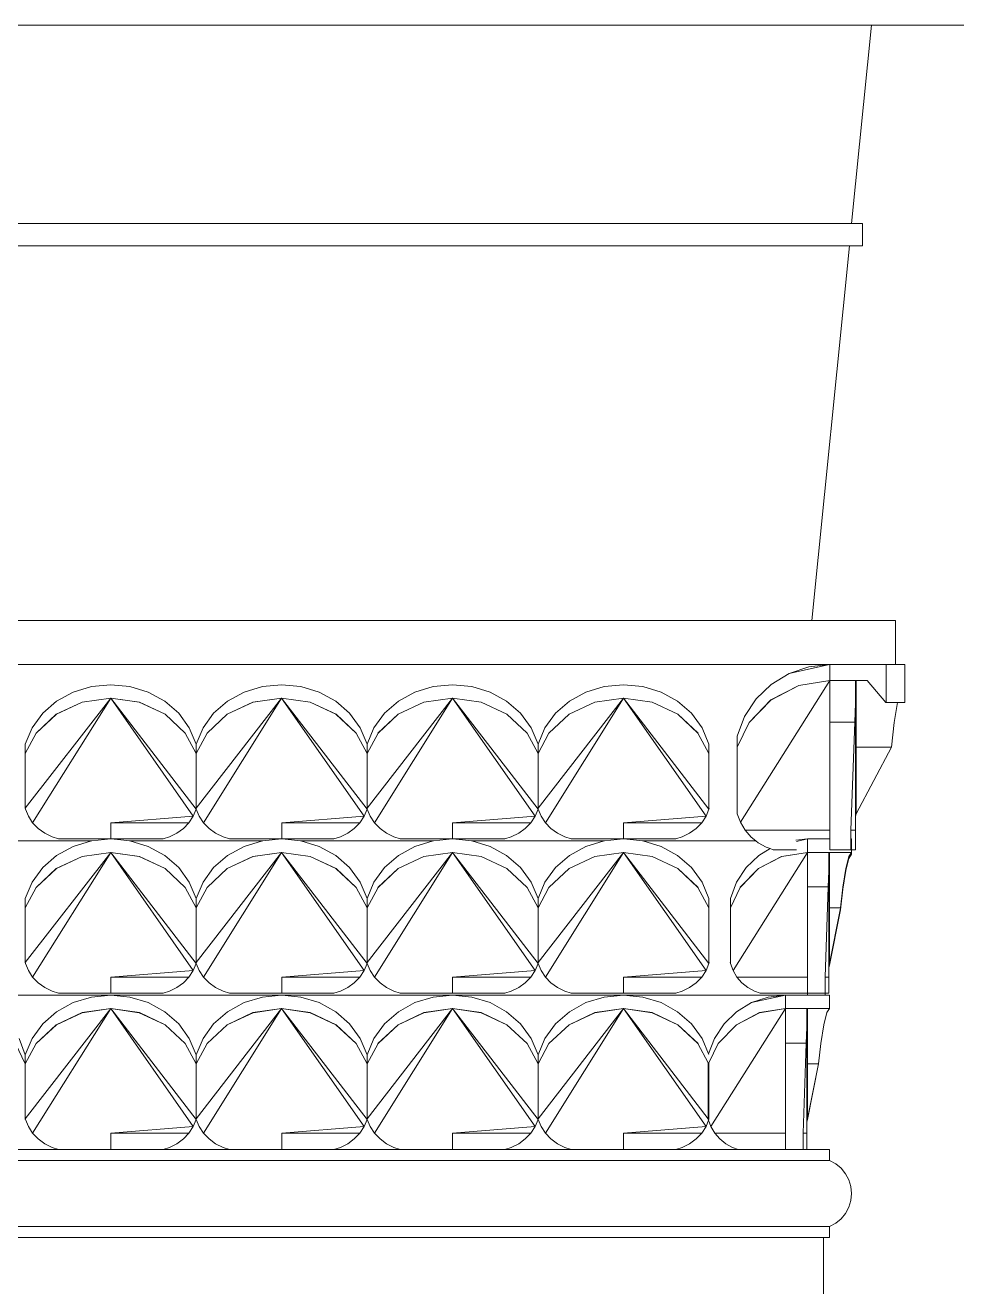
# Model space of a CAD drawing. Header units: millimetres. Extents: x -667 to -468, y -723 to -475.
# Drawn here: x -567.725 to -567.3869, y -488.0028 to -487.5449 of the extents above; entities that cross this region are included whole.
import ezdxf

# ---------------------------------------------------------------- set-up
doc = ezdxf.new("R2010")
doc.units = ezdxf.units.MM
doc.layers.add('dinding', color=36, linetype='Continuous', lineweight=9)

msp = doc.modelspace()

# ---------------------------------------------------------------- linework, layer by layer
at = {"layer": 'dinding'}
for p, q in [((-567.78432, -487.54493), (-567.41792, -487.54493)), ((-567.41792, -487.54493), (-567.42512, -487.61693)), ((-567.30912, -487.54493), (-567.41792, -487.54493)), ((-567.77712, -487.61693), (-567.42512, -487.61693)), ((-567.42512, -487.61693), (-567.42112, -487.61693)), ((-567.42112, -487.62493), (-567.42112, -487.61693)), ((-567.77632, -487.62493), (-567.42592, -487.62493)), ((-567.42592, -487.62493), (-567.43952, -487.76093)), ((-567.42592, -487.62493), (-567.42112, -487.62493)), ((-567.76272, -487.76093), (-567.43952, -487.76093)), ((-567.43952, -487.76093), (-567.40912, -487.76093)), ((-567.40912, -487.77693), (-567.40912, -487.76093)), ((-567.43312, -487.77693), (-567.76909, -487.77693)), ((-567.44779, -487.78018), (-567.43312, -487.77693)), ((-567.44059, -487.77774), (-567.44779, -487.78018)), ((-567.43312, -487.77693), (-567.44059, -487.77774)), ((-567.43302, -487.77693), (-567.43312, -487.77693)), ((-567.43302, -487.77693), (-567.43302, -487.78276)), ((-567.43302, -487.77693), (-567.41262, -487.77693)), ((-567.41262, -487.7907), (-567.41262, -487.77693)), ((-567.41262, -487.77693), (-567.40912, -487.77693)), ((-567.40912, -487.77693), (-567.40582, -487.77693)), ((-567.40582, -487.77693), (-567.40582, -487.79075)), ((-567.70099, -487.78492), (-567.694, -487.78425)), ((-567.694, -487.78425), (-567.68701, -487.78492)), ((-567.63896, -487.78492), (-567.63197, -487.78425)), ((-567.63197, -487.78425), (-567.62498, -487.78492)), ((-567.57692, -487.78492), (-567.56994, -487.78425)), ((-567.56994, -487.78425), (-567.56295, -487.78492)), ((-567.51489, -487.78492), (-567.5079, -487.78425)), ((-567.5079, -487.78425), (-567.50092, -487.78492)), ((-567.46547, -487.8342), (-567.43302, -487.78276)), ((-567.45428, -487.78414), (-567.45974, -487.78942)), ((-567.44429, -487.78455), (-567.4544, -487.7898)), ((-567.44427, -487.78457), (-567.45438, -487.78984)), ((-567.44779, -487.78018), (-567.45428, -487.78414)), ((-567.43302, -487.78276), (-567.44429, -487.78455)), ((-567.43302, -487.78276), (-567.44427, -487.78457)), ((-567.43302, -487.78276), (-567.43303, -487.79062)), ((-567.42371, -487.78276), (-567.43302, -487.78276)), ((-567.42371, -487.78276), (-567.42371, -487.78958)), ((-567.42342, -487.78277), (-567.42371, -487.78276)), ((-567.42342, -487.78277), (-567.42371, -487.79043)), ((-567.4237, -487.79782), (-567.42342, -487.78277)), ((-567.41945, -487.78276), (-567.42342, -487.78277)), ((-567.42342, -487.78277), (-567.42342, -487.80691)), ((-567.41942, -487.78276), (-567.41945, -487.78276)), ((-567.41265, -487.7907), (-567.41942, -487.78276)), ((-567.694, -487.78911), (-567.72502, -487.82911)), ((-567.694, -487.78911), (-567.72232, -487.83435)), ((-567.71362, -487.79025), (-567.70764, -487.78696)), ((-567.70764, -487.78696), (-567.70099, -487.78492)), ((-567.7044, -487.7906), (-567.694, -487.78911)), ((-567.694, -487.78911), (-567.70439, -487.79062)), ((-567.694, -487.78911), (-567.6836, -487.7906)), ((-567.694, -487.78911), (-567.68362, -487.79062)), ((-567.66405, -487.83197), (-567.694, -487.78911)), ((-567.66299, -487.82938), (-567.694, -487.78911)), ((-567.68701, -487.78492), (-567.68037, -487.78696)), ((-567.68037, -487.78696), (-567.67438, -487.79025)), ((-567.63197, -487.78911), (-567.66299, -487.82911)), ((-567.63197, -487.78911), (-567.66029, -487.83435)), ((-567.65159, -487.79025), (-567.6456, -487.78696)), ((-567.6456, -487.78696), (-567.63896, -487.78492)), ((-567.64237, -487.7906), (-567.63197, -487.78911)), ((-567.63197, -487.78911), (-567.64235, -487.79062)), ((-567.63197, -487.78911), (-567.62157, -487.7906)), ((-567.63197, -487.78911), (-567.62158, -487.79062)), ((-567.60202, -487.83197), (-567.63197, -487.78911)), ((-567.60095, -487.82938), (-567.63197, -487.78911)), ((-567.62498, -487.78492), (-567.61833, -487.78696)), ((-567.61833, -487.78696), (-567.61235, -487.79025)), ((-567.56994, -487.78911), (-567.60095, -487.82911)), ((-567.56994, -487.78911), (-567.59826, -487.83435)), ((-567.58956, -487.79025), (-567.58357, -487.78696)), ((-567.58357, -487.78696), (-567.57692, -487.78492)), ((-567.58034, -487.7906), (-567.56994, -487.78911)), ((-567.56994, -487.78911), (-567.58032, -487.79062)), ((-567.56994, -487.78911), (-567.55953, -487.7906)), ((-567.56994, -487.78911), (-567.55955, -487.79062)), ((-567.53998, -487.83197), (-567.56994, -487.78911)), ((-567.53892, -487.82938), (-567.56994, -487.78911)), ((-567.56295, -487.78492), (-567.5563, -487.78696)), ((-567.5563, -487.78696), (-567.55031, -487.79025)), ((-567.5079, -487.78911), (-567.53892, -487.82911)), ((-567.5079, -487.78911), (-567.53623, -487.83435)), ((-567.52753, -487.79025), (-567.52154, -487.78696)), ((-567.52154, -487.78696), (-567.51489, -487.78492)), ((-567.51831, -487.7906), (-567.5079, -487.78911)), ((-567.5079, -487.78911), (-567.51829, -487.79062)), ((-567.5079, -487.78911), (-567.4975, -487.7906)), ((-567.5079, -487.78911), (-567.49752, -487.79062)), ((-567.47795, -487.83197), (-567.5079, -487.78911)), ((-567.47689, -487.82938), (-567.5079, -487.78911)), ((-567.50092, -487.78492), (-567.49427, -487.78696)), ((-567.49427, -487.78696), (-567.48828, -487.79025)), ((-567.71867, -487.79465), (-567.71362, -487.79025)), ((-567.71374, -487.79497), (-567.7044, -487.7906)), ((-567.71372, -487.795), (-567.70439, -487.79062)), ((-567.70439, -487.79062), (-567.7044, -487.7906)), ((-567.68362, -487.79062), (-567.6836, -487.7906)), ((-567.68362, -487.79062), (-567.67429, -487.795)), ((-567.6836, -487.7906), (-567.67426, -487.79497)), ((-567.67438, -487.79025), (-567.66933, -487.79465)), ((-567.65664, -487.79465), (-567.65159, -487.79025)), ((-567.65171, -487.79497), (-567.64237, -487.7906)), ((-567.65168, -487.795), (-567.64235, -487.79062)), ((-567.64235, -487.79062), (-567.64237, -487.7906)), ((-567.62158, -487.79062), (-567.62157, -487.7906)), ((-567.62158, -487.79062), (-567.61225, -487.795)), ((-567.62157, -487.7906), (-567.61223, -487.79497)), ((-567.61235, -487.79025), (-567.6073, -487.79465)), ((-567.5946, -487.79465), (-567.58956, -487.79025)), ((-567.58967, -487.79497), (-567.58034, -487.7906)), ((-567.58965, -487.795), (-567.58032, -487.79062)), ((-567.58032, -487.79062), (-567.58034, -487.7906)), ((-567.55955, -487.79062), (-567.55953, -487.7906)), ((-567.55955, -487.79062), (-567.55022, -487.795)), ((-567.55953, -487.7906), (-567.5502, -487.79497)), ((-567.55031, -487.79025), (-567.54527, -487.79465)), ((-567.53257, -487.79465), (-567.52753, -487.79025)), ((-567.52764, -487.79497), (-567.51831, -487.7906)), ((-567.52762, -487.795), (-567.51829, -487.79062)), ((-567.51829, -487.79062), (-567.51831, -487.7906)), ((-567.49752, -487.79062), (-567.4975, -487.7906)), ((-567.49752, -487.79062), (-567.48819, -487.795)), ((-567.4975, -487.7906), (-567.48816, -487.79497)), ((-567.48828, -487.79025), (-567.48323, -487.79465)), ((-567.45974, -487.78942), (-567.46393, -487.79577)), ((-567.4544, -487.7898), (-567.46234, -487.79799)), ((-567.45438, -487.78984), (-567.46232, -487.79801)), ((-567.43303, -487.79067), (-567.43303, -487.79062)), ((-567.43303, -487.79783), (-567.43303, -487.79067)), ((-567.42371, -487.79102), (-567.42397, -487.79782)), ((-567.42371, -487.79099), (-567.42371, -487.79043)), ((-567.42371, -487.79099), (-567.42371, -487.79102)), ((-567.42371, -487.79102), (-567.4237, -487.79782)), ((-567.41265, -487.79072), (-567.41265, -487.7907)), ((-567.41265, -487.79076), (-567.41265, -487.79072)), ((-567.41262, -487.79076), (-567.41265, -487.79072)), ((-567.41262, -487.79076), (-567.41265, -487.79076)), ((-567.41262, -487.79076), (-567.41262, -487.7907)), ((-567.41262, -487.79076), (-567.40846, -487.79076)), ((-567.40846, -487.79076), (-567.40961, -487.79799)), ((-567.40846, -487.79076), (-567.40582, -487.79075)), ((-567.72253, -487.79995), (-567.71867, -487.79465)), ((-567.72106, -487.8018), (-567.71374, -487.79497)), ((-567.72104, -487.80182), (-567.71372, -487.795)), ((-567.71372, -487.795), (-567.71374, -487.79497)), ((-567.67429, -487.795), (-567.67426, -487.79497)), ((-567.67429, -487.795), (-567.66696, -487.80182)), ((-567.67426, -487.79497), (-567.66694, -487.8018)), ((-567.66933, -487.79465), (-567.66547, -487.79995)), ((-567.6605, -487.79995), (-567.65664, -487.79465)), ((-567.65903, -487.8018), (-567.65171, -487.79497)), ((-567.65901, -487.80182), (-567.65168, -487.795)), ((-567.65168, -487.795), (-567.65171, -487.79497)), ((-567.61225, -487.795), (-567.61223, -487.79497)), ((-567.61225, -487.795), (-567.60493, -487.80182)), ((-567.61223, -487.79497), (-567.60491, -487.8018)), ((-567.6073, -487.79465), (-567.60344, -487.79995)), ((-567.59846, -487.79995), (-567.5946, -487.79465)), ((-567.597, -487.8018), (-567.58967, -487.79497)), ((-567.59698, -487.80182), (-567.58965, -487.795)), ((-567.58965, -487.795), (-567.58967, -487.79497)), ((-567.55022, -487.795), (-567.5502, -487.79497)), ((-567.55022, -487.795), (-567.54289, -487.80182)), ((-567.5502, -487.79497), (-567.54288, -487.8018)), ((-567.54527, -487.79465), (-567.54141, -487.79995)), ((-567.53643, -487.79995), (-567.53257, -487.79465)), ((-567.53496, -487.8018), (-567.52764, -487.79497)), ((-567.53495, -487.80182), (-567.52762, -487.795)), ((-567.52762, -487.795), (-567.52764, -487.79497)), ((-567.48819, -487.795), (-567.48816, -487.79497)), ((-567.48819, -487.795), (-567.48086, -487.80182)), ((-567.48816, -487.79497), (-567.48084, -487.8018)), ((-567.48323, -487.79465), (-567.47937, -487.79995)), ((-567.46393, -487.79577), (-567.46662, -487.80289)), ((-567.46234, -487.79799), (-567.46662, -487.8069)), ((-567.46662, -487.8069), (-567.46232, -487.79801)), ((-567.43305, -487.83705), (-567.43303, -487.79783)), ((-567.42397, -487.79782), (-567.43303, -487.79783)), ((-567.42397, -487.79782), (-567.42535, -487.83705)), ((-567.42397, -487.79782), (-567.4237, -487.79782)), ((-567.4237, -487.79782), (-567.42373, -487.83209)), ((-567.40961, -487.79799), (-567.41062, -487.80691)), ((-567.72502, -487.80588), (-567.72253, -487.79995)), ((-567.72502, -487.80923), (-567.72104, -487.80182)), ((-567.72104, -487.80182), (-567.72106, -487.8018)), ((-567.66696, -487.80182), (-567.66694, -487.8018)), ((-567.66299, -487.80923), (-567.66696, -487.80182)), ((-567.66547, -487.79995), (-567.66299, -487.80588)), ((-567.66299, -487.80588), (-567.6605, -487.79995)), ((-567.66299, -487.80923), (-567.65901, -487.80182)), ((-567.65901, -487.80182), (-567.65903, -487.8018)), ((-567.60493, -487.80182), (-567.60491, -487.8018)), ((-567.60095, -487.80923), (-567.60493, -487.80182)), ((-567.60344, -487.79995), (-567.60095, -487.80588)), ((-567.60095, -487.80588), (-567.59846, -487.79995)), ((-567.60095, -487.80923), (-567.59698, -487.80182)), ((-567.59698, -487.80182), (-567.597, -487.8018)), ((-567.54289, -487.80182), (-567.54288, -487.8018)), ((-567.53892, -487.80923), (-567.54289, -487.80182)), ((-567.54141, -487.79995), (-567.53892, -487.80588)), ((-567.53892, -487.80588), (-567.53643, -487.79995)), ((-567.53892, -487.80923), (-567.53495, -487.80182)), ((-567.53495, -487.80182), (-567.53496, -487.8018)), ((-567.48086, -487.80182), (-567.48084, -487.8018)), ((-567.47689, -487.80923), (-567.48086, -487.80182)), ((-567.47937, -487.79995), (-567.47689, -487.80588)), ((-567.46662, -487.8069), (-567.46662, -487.80289)), ((-567.72502, -487.80923), (-567.72502, -487.80588)), ((-567.66299, -487.80923), (-567.66299, -487.80588)), ((-567.60095, -487.80923), (-567.60095, -487.80588)), ((-567.53892, -487.80923), (-567.53892, -487.80588)), ((-567.47689, -487.80923), (-567.47689, -487.80588)), ((-567.46662, -487.8069), (-567.46662, -487.83108)), ((-567.42342, -487.80691), (-567.41062, -487.80691)), ((-567.41062, -487.80691), (-567.42342, -487.83109)), ((-567.42342, -487.83109), (-567.42342, -487.80691)), ((-567.72502, -487.82911), (-567.72502, -487.80923)), ((-567.66299, -487.82911), (-567.66299, -487.80923)), ((-567.60095, -487.82911), (-567.60095, -487.80923)), ((-567.53892, -487.82911), (-567.53892, -487.80923)), ((-567.47689, -487.80923), (-567.47689, -487.82938)), ((-567.72496, -487.82938), (-567.72502, -487.82911)), ((-567.72389, -487.83197), (-567.72496, -487.82938)), ((-567.66405, -487.83197), (-567.66299, -487.82938)), ((-567.66293, -487.82938), (-567.66299, -487.82911)), ((-567.66299, -487.82911), (-567.66299, -487.82938)), ((-567.66299, -487.82938), (-567.66296, -487.82925)), ((-567.66185, -487.83197), (-567.66293, -487.82938)), ((-567.60202, -487.83197), (-567.60095, -487.82938)), ((-567.6009, -487.82938), (-567.60095, -487.82911)), ((-567.60095, -487.82911), (-567.60095, -487.82938)), ((-567.60095, -487.82938), (-567.60093, -487.82925)), ((-567.59982, -487.83197), (-567.6009, -487.82938)), ((-567.53998, -487.83197), (-567.53892, -487.82938)), ((-567.53886, -487.82938), (-567.53892, -487.82911)), ((-567.53892, -487.82911), (-567.53892, -487.82938)), ((-567.53892, -487.82938), (-567.53889, -487.82925)), ((-567.53779, -487.83197), (-567.53886, -487.82938)), ((-567.47795, -487.83197), (-567.47689, -487.82938)), ((-567.47689, -487.82938), (-567.47683, -487.82911)), ((-567.72232, -487.83435), (-567.72389, -487.83197)), ((-567.72032, -487.83644), (-567.72232, -487.83435)), ((-567.66405, -487.83197), (-567.69398, -487.83435)), ((-567.69398, -487.83435), (-567.69397, -487.84025)), ((-567.66562, -487.83435), (-567.69398, -487.83435)), ((-567.66762, -487.83644), (-567.66562, -487.83435)), ((-567.66405, -487.83197), (-567.66562, -487.83435)), ((-567.66029, -487.83435), (-567.66185, -487.83197)), ((-567.65829, -487.83644), (-567.66029, -487.83435)), ((-567.60202, -487.83197), (-567.63194, -487.83435)), ((-567.63194, -487.83435), (-567.63194, -487.84025)), ((-567.60359, -487.83435), (-567.63194, -487.83435)), ((-567.60559, -487.83644), (-567.60359, -487.83435)), ((-567.60202, -487.83197), (-567.60359, -487.83435)), ((-567.59826, -487.83435), (-567.59982, -487.83197)), ((-567.59626, -487.83644), (-567.59826, -487.83435)), ((-567.53998, -487.83197), (-567.56991, -487.83435)), ((-567.56991, -487.83435), (-567.56991, -487.84025)), ((-567.54156, -487.83435), (-567.56991, -487.83435)), ((-567.54356, -487.83644), (-567.54156, -487.83435)), ((-567.53998, -487.83197), (-567.54156, -487.83435)), ((-567.53623, -487.83435), (-567.53779, -487.83197)), ((-567.53423, -487.83644), (-567.53623, -487.83435)), ((-567.47795, -487.83197), (-567.50788, -487.83435)), ((-567.50788, -487.83435), (-567.50787, -487.84025)), ((-567.47952, -487.83435), (-567.50788, -487.83435)), ((-567.48152, -487.83644), (-567.47952, -487.83435)), ((-567.47795, -487.83197), (-567.47952, -487.83435)), ((-567.46547, -487.8342), (-567.46662, -487.83108)), ((-567.46547, -487.8342), (-567.46377, -487.83705)), ((-567.42373, -487.83209), (-567.42342, -487.83109)), ((-567.42373, -487.83209), (-567.42373, -487.83705)), ((-567.71795, -487.83819), (-567.72032, -487.83644)), ((-567.71527, -487.83953), (-567.71795, -487.83819)), ((-567.67268, -487.83953), (-567.67, -487.83819)), ((-567.67, -487.83819), (-567.66762, -487.83644)), ((-567.65591, -487.83819), (-567.65829, -487.83644)), ((-567.65324, -487.83953), (-567.65591, -487.83819)), ((-567.61065, -487.83953), (-567.60797, -487.83819)), ((-567.60797, -487.83819), (-567.60559, -487.83644)), ((-567.59388, -487.83819), (-567.59626, -487.83644)), ((-567.5912, -487.83953), (-567.59388, -487.83819)), ((-567.54861, -487.83953), (-567.54593, -487.83819)), ((-567.54593, -487.83819), (-567.54356, -487.83644)), ((-567.53185, -487.83819), (-567.53423, -487.83644)), ((-567.52917, -487.83953), (-567.53185, -487.83819)), ((-567.48658, -487.83953), (-567.4839, -487.83819)), ((-567.4839, -487.83819), (-567.48152, -487.83644)), ((-567.4616, -487.83956), (-567.46377, -487.83705)), ((-567.46377, -487.83705), (-567.43305, -487.83705)), ((-567.43303, -487.84025), (-567.43305, -487.83705)), ((-567.42535, -487.83705), (-567.42373, -487.83705)), ((-567.42535, -487.83705), (-567.42535, -487.84025)), ((-567.42373, -487.83705), (-567.42374, -487.84413)), ((-567.70099, -487.84093), (-567.74225, -487.84093)), ((-567.71296, -487.84025), (-567.71527, -487.83953)), ((-567.71362, -487.84626), (-567.70764, -487.84296)), ((-567.71296, -487.84025), (-567.694, -487.84025)), ((-567.70764, -487.84296), (-567.70099, -487.84093)), ((-567.70099, -487.84093), (-567.70086, -487.84093)), ((-567.694, -487.84025), (-567.70086, -487.84093)), ((-567.694, -487.84025), (-567.69397, -487.84025)), ((-567.69397, -487.84025), (-567.67499, -487.84025)), ((-567.69397, -487.84025), (-567.69037, -487.8406)), ((-567.69037, -487.8406), (-567.68714, -487.84093)), ((-567.68714, -487.84093), (-567.68701, -487.84093)), ((-567.63896, -487.84093), (-567.68701, -487.84093)), ((-567.68701, -487.84093), (-567.68037, -487.84296)), ((-567.68037, -487.84296), (-567.67438, -487.84626)), ((-567.67499, -487.84025), (-567.67268, -487.83953)), ((-567.65092, -487.84025), (-567.65324, -487.83953)), ((-567.65159, -487.84626), (-567.6456, -487.84296)), ((-567.65092, -487.84025), (-567.63197, -487.84025)), ((-567.6456, -487.84296), (-567.63896, -487.84093)), ((-567.63896, -487.84093), (-567.63883, -487.84093)), ((-567.63197, -487.84025), (-567.63883, -487.84093)), ((-567.63197, -487.84025), (-567.63194, -487.84025)), ((-567.63194, -487.84025), (-567.61296, -487.84025)), ((-567.63194, -487.84025), (-567.62834, -487.8406)), ((-567.62834, -487.8406), (-567.62511, -487.84093)), ((-567.62511, -487.84093), (-567.62498, -487.84093)), ((-567.57692, -487.84093), (-567.62498, -487.84093)), ((-567.62498, -487.84093), (-567.61833, -487.84296)), ((-567.61833, -487.84296), (-567.61235, -487.84626)), ((-567.61296, -487.84025), (-567.61065, -487.83953)), ((-567.58889, -487.84025), (-567.5912, -487.83953)), ((-567.58956, -487.84626), (-567.58357, -487.84296)), ((-567.58889, -487.84025), (-567.56994, -487.84025)), ((-567.58357, -487.84296), (-567.57692, -487.84093)), ((-567.57692, -487.84093), (-567.57679, -487.84093)), ((-567.56994, -487.84025), (-567.57679, -487.84093)), ((-567.56994, -487.84025), (-567.56991, -487.84025)), ((-567.56991, -487.84025), (-567.55092, -487.84025)), ((-567.56991, -487.84025), (-567.5663, -487.8406)), ((-567.5663, -487.8406), (-567.56308, -487.84093)), ((-567.56308, -487.84093), (-567.56295, -487.84093)), ((-567.51489, -487.84093), (-567.56295, -487.84093)), ((-567.56295, -487.84093), (-567.5563, -487.84296)), ((-567.5563, -487.84296), (-567.55031, -487.84626)), ((-567.55092, -487.84025), (-567.54861, -487.83953)), ((-567.52686, -487.84025), (-567.52917, -487.83953)), ((-567.52753, -487.84626), (-567.52154, -487.84296)), ((-567.52686, -487.84025), (-567.5079, -487.84025)), ((-567.52154, -487.84296), (-567.51489, -487.84093)), ((-567.51489, -487.84093), (-567.51476, -487.84093)), ((-567.5079, -487.84025), (-567.51476, -487.84093)), ((-567.5079, -487.84025), (-567.50787, -487.84025)), ((-567.50787, -487.84025), (-567.48889, -487.84025)), ((-567.50787, -487.84025), (-567.50427, -487.8406)), ((-567.50427, -487.8406), (-567.50105, -487.84093)), ((-567.50105, -487.84093), (-567.50092, -487.84093)), ((-567.45992, -487.84093), (-567.50092, -487.84093)), ((-567.50092, -487.84093), (-567.49427, -487.84296)), ((-567.49427, -487.84296), (-567.48828, -487.84626)), ((-567.48889, -487.84025), (-567.48658, -487.83953)), ((-567.45992, -487.84093), (-567.4616, -487.83956)), ((-567.45902, -487.84166), (-567.45992, -487.84093)), ((-567.45612, -487.84327), (-567.45902, -487.84166)), ((-567.45472, -487.84375), (-567.45883, -487.84625)), ((-567.45472, -487.84375), (-567.45612, -487.84327)), ((-567.45362, -487.84413), (-567.45472, -487.84375)), ((-567.44112, -487.84025), (-567.44538, -487.8407)), ((-567.44506, -487.84112), (-567.44112, -487.84025)), ((-567.43303, -487.84025), (-567.44112, -487.84025)), ((-567.44112, -487.84511), (-567.44112, -487.84025)), ((-567.43303, -487.84413), (-567.43303, -487.84025)), ((-567.42512, -487.84025), (-567.42535, -487.84025)), ((-567.42535, -487.84025), (-567.42535, -487.84413)), ((-567.42512, -487.84025), (-567.42512, -487.84413)), ((-567.694, -487.84511), (-567.72502, -487.88511)), ((-567.694, -487.84511), (-567.72232, -487.89035)), ((-567.71867, -487.85066), (-567.71362, -487.84626)), ((-567.71374, -487.85098), (-567.7044, -487.8466)), ((-567.71372, -487.85101), (-567.70439, -487.84662)), ((-567.7044, -487.8466), (-567.694, -487.84511)), ((-567.70439, -487.84662), (-567.7044, -487.8466)), ((-567.694, -487.84511), (-567.70439, -487.84662)), ((-567.694, -487.84511), (-567.6836, -487.8466)), ((-567.694, -487.84511), (-567.68362, -487.84662)), ((-567.66405, -487.88797), (-567.694, -487.84511)), ((-567.66299, -487.88538), (-567.694, -487.84511)), ((-567.68362, -487.84662), (-567.6836, -487.8466)), ((-567.68362, -487.84662), (-567.67429, -487.85101)), ((-567.6836, -487.8466), (-567.67426, -487.85098)), ((-567.67438, -487.84626), (-567.66933, -487.85066)), ((-567.63197, -487.84511), (-567.66299, -487.88511)), ((-567.63197, -487.84511), (-567.66029, -487.89035)), ((-567.65664, -487.85066), (-567.65159, -487.84626)), ((-567.65171, -487.85098), (-567.64237, -487.8466)), ((-567.65168, -487.85101), (-567.64235, -487.84662)), ((-567.64237, -487.8466), (-567.63197, -487.84511)), ((-567.64235, -487.84662), (-567.64237, -487.8466)), ((-567.63197, -487.84511), (-567.64235, -487.84662)), ((-567.63197, -487.84511), (-567.62157, -487.8466)), ((-567.63197, -487.84511), (-567.62158, -487.84662)), ((-567.60202, -487.88797), (-567.63197, -487.84511)), ((-567.60095, -487.88538), (-567.63197, -487.84511)), ((-567.62158, -487.84662), (-567.62157, -487.8466)), ((-567.62158, -487.84662), (-567.61225, -487.85101)), ((-567.62157, -487.8466), (-567.61223, -487.85098)), ((-567.61235, -487.84626), (-567.6073, -487.85066)), ((-567.56994, -487.84511), (-567.60095, -487.88511)), ((-567.56994, -487.84511), (-567.59826, -487.89035)), ((-567.5946, -487.85066), (-567.58956, -487.84626)), ((-567.58967, -487.85098), (-567.58034, -487.8466)), ((-567.58965, -487.85101), (-567.58032, -487.84662)), ((-567.58034, -487.8466), (-567.56994, -487.84511)), ((-567.58032, -487.84662), (-567.58034, -487.8466)), ((-567.56994, -487.84511), (-567.58032, -487.84662)), ((-567.56994, -487.84511), (-567.55953, -487.8466)), ((-567.56994, -487.84511), (-567.55955, -487.84662)), ((-567.53998, -487.88797), (-567.56994, -487.84511)), ((-567.53892, -487.88538), (-567.56994, -487.84511)), ((-567.55955, -487.84662), (-567.55953, -487.8466)), ((-567.55955, -487.84662), (-567.55022, -487.85101)), ((-567.55953, -487.8466), (-567.5502, -487.85098)), ((-567.55031, -487.84626), (-567.54527, -487.85066)), ((-567.5079, -487.84511), (-567.53892, -487.88511)), ((-567.5079, -487.84511), (-567.53623, -487.89035)), ((-567.53257, -487.85066), (-567.52753, -487.84626)), ((-567.52764, -487.85098), (-567.51831, -487.8466)), ((-567.52762, -487.85101), (-567.51829, -487.84662)), ((-567.51831, -487.8466), (-567.5079, -487.84511)), ((-567.51829, -487.84662), (-567.51831, -487.8466)), ((-567.5079, -487.84511), (-567.51829, -487.84662)), ((-567.5079, -487.84511), (-567.4975, -487.8466)), ((-567.5079, -487.84511), (-567.49752, -487.84662)), ((-567.47795, -487.88797), (-567.5079, -487.84511)), ((-567.47689, -487.88538), (-567.5079, -487.84511)), ((-567.49752, -487.84662), (-567.4975, -487.8466)), ((-567.49752, -487.84662), (-567.48819, -487.85101)), ((-567.4975, -487.8466), (-567.48816, -487.85098)), ((-567.48828, -487.84626), (-567.48323, -487.85066)), ((-567.46814, -487.88797), (-567.44112, -487.84511)), ((-567.45883, -487.84625), (-567.46338, -487.85065)), ((-567.45051, -487.8466), (-567.45893, -487.85097)), ((-567.45049, -487.84662), (-567.45891, -487.851)), ((-567.44505, -487.84413), (-567.45362, -487.84413)), ((-567.44112, -487.84511), (-567.45051, -487.8466)), ((-567.44112, -487.84511), (-567.45049, -487.84662)), ((-567.43336, -487.84511), (-567.44112, -487.84511)), ((-567.44112, -487.84511), (-567.44112, -487.85136)), ((-567.43336, -487.84511), (-567.43336, -487.85079)), ((-567.43312, -487.84511), (-567.43336, -487.84511)), ((-567.43312, -487.84511), (-567.43336, -487.8515)), ((-567.43335, -487.85766), (-567.43312, -487.84511)), ((-567.42512, -487.84511), (-567.43312, -487.84511)), ((-567.43312, -487.84511), (-567.43312, -487.86523)), ((-567.42535, -487.84413), (-567.43303, -487.84413)), ((-567.4261, -487.8466), (-567.42719, -487.85097)), ((-567.4261, -487.84728), (-567.42719, -487.85166)), ((-567.42512, -487.84511), (-567.4261, -487.8466)), ((-567.42512, -487.84579), (-567.4261, -487.84728)), ((-567.42512, -487.84413), (-567.42512, -487.84511)), ((-567.42512, -487.84413), (-567.42374, -487.84413)), ((-567.42512, -487.84579), (-567.42512, -487.84511)), ((-567.72253, -487.85595), (-567.71867, -487.85066)), ((-567.72106, -487.8578), (-567.71374, -487.85098)), ((-567.72104, -487.85782), (-567.71372, -487.85101)), ((-567.71372, -487.85101), (-567.71374, -487.85098)), ((-567.67429, -487.85101), (-567.67426, -487.85098)), ((-567.67429, -487.85101), (-567.66696, -487.85782)), ((-567.67426, -487.85098), (-567.66694, -487.8578)), ((-567.66933, -487.85066), (-567.66547, -487.85595)), ((-567.6605, -487.85595), (-567.65664, -487.85066)), ((-567.65903, -487.8578), (-567.65171, -487.85098)), ((-567.65901, -487.85782), (-567.65168, -487.85101)), ((-567.65168, -487.85101), (-567.65171, -487.85098)), ((-567.61225, -487.85101), (-567.61223, -487.85098)), ((-567.61225, -487.85101), (-567.60493, -487.85782)), ((-567.61223, -487.85098), (-567.60491, -487.8578)), ((-567.6073, -487.85066), (-567.60344, -487.85595)), ((-567.59846, -487.85595), (-567.5946, -487.85066)), ((-567.597, -487.8578), (-567.58967, -487.85098)), ((-567.59698, -487.85782), (-567.58965, -487.85101)), ((-567.58965, -487.85101), (-567.58967, -487.85098)), ((-567.55022, -487.85101), (-567.5502, -487.85098)), ((-567.55022, -487.85101), (-567.54289, -487.85782)), ((-567.5502, -487.85098), (-567.54288, -487.8578)), ((-567.54527, -487.85066), (-567.54141, -487.85595)), ((-567.53643, -487.85595), (-567.53257, -487.85066)), ((-567.53496, -487.8578), (-567.52764, -487.85098)), ((-567.53495, -487.85782), (-567.52762, -487.85101)), ((-567.52762, -487.85101), (-567.52764, -487.85098)), ((-567.48819, -487.85101), (-567.48816, -487.85098)), ((-567.48819, -487.85101), (-567.48086, -487.85782)), ((-567.48816, -487.85098), (-567.48084, -487.8578)), ((-567.48323, -487.85066), (-567.47937, -487.85595)), ((-567.46338, -487.85065), (-567.46687, -487.85595)), ((-567.45893, -487.85097), (-567.46554, -487.85779)), ((-567.45891, -487.851), (-567.46553, -487.85782)), ((-567.44112, -487.85166), (-567.44112, -487.85136)), ((-567.44112, -487.8517), (-567.44112, -487.85166)), ((-567.44112, -487.8517), (-567.44112, -487.85766)), ((-567.43336, -487.85199), (-567.43358, -487.85766)), ((-567.43336, -487.85196), (-567.43336, -487.8515)), ((-567.43336, -487.85196), (-567.43336, -487.85199)), ((-567.43336, -487.85199), (-567.43335, -487.85766)), ((-567.42719, -487.85097), (-567.42828, -487.85779)), ((-567.42828, -487.85848), (-567.42719, -487.85166)), ((-567.72502, -487.86188), (-567.72253, -487.85595)), ((-567.72502, -487.86523), (-567.72104, -487.85782)), ((-567.72104, -487.85782), (-567.72106, -487.8578)), ((-567.66696, -487.85782), (-567.66694, -487.8578)), ((-567.66299, -487.86523), (-567.66696, -487.85782)), ((-567.66547, -487.85595), (-567.66299, -487.86188)), ((-567.66299, -487.86188), (-567.6605, -487.85595)), ((-567.66299, -487.86523), (-567.65901, -487.85782)), ((-567.65901, -487.85782), (-567.65903, -487.8578)), ((-567.60493, -487.85782), (-567.60491, -487.8578)), ((-567.60095, -487.86523), (-567.60493, -487.85782)), ((-567.60344, -487.85595), (-567.60095, -487.86188)), ((-567.60095, -487.86188), (-567.59846, -487.85595)), ((-567.60095, -487.86523), (-567.59698, -487.85782)), ((-567.59698, -487.85782), (-567.597, -487.8578)), ((-567.54289, -487.85782), (-567.54288, -487.8578)), ((-567.53892, -487.86523), (-567.54289, -487.85782)), ((-567.54141, -487.85595), (-567.53892, -487.86188)), ((-567.53892, -487.86188), (-567.53643, -487.85595)), ((-567.53892, -487.86523), (-567.53495, -487.85782)), ((-567.53495, -487.85782), (-567.53496, -487.8578)), ((-567.48086, -487.85782), (-567.48084, -487.8578)), ((-567.47689, -487.86523), (-567.48086, -487.85782)), ((-567.47937, -487.85595), (-567.47689, -487.86188)), ((-567.46687, -487.85595), (-567.46912, -487.86188)), ((-567.46553, -487.85782), (-567.46912, -487.86523)), ((-567.46554, -487.85779), (-567.46553, -487.85782)), ((-567.43358, -487.85766), (-567.44112, -487.85766)), ((-567.44112, -487.85766), (-567.44112, -487.89035)), ((-567.43358, -487.85766), (-567.43472, -487.89035)), ((-567.43358, -487.85766), (-567.43335, -487.85766)), ((-567.43335, -487.85766), (-567.43337, -487.88621)), ((-567.42828, -487.85779), (-567.42912, -487.86523)), ((-567.72502, -487.86523), (-567.72502, -487.86188)), ((-567.66299, -487.86523), (-567.66299, -487.86188)), ((-567.60095, -487.86523), (-567.60095, -487.86188)), ((-567.53892, -487.86523), (-567.53892, -487.86188)), ((-567.47689, -487.86523), (-567.47689, -487.86188)), ((-567.46912, -487.86523), (-567.46912, -487.86188)), ((-567.42828, -487.85848), (-567.42912, -487.86591)), ((-567.72502, -487.88511), (-567.72502, -487.86523)), ((-567.66299, -487.88511), (-567.66299, -487.86523)), ((-567.60095, -487.88511), (-567.60095, -487.86523)), ((-567.53892, -487.88511), (-567.53892, -487.86523)), ((-567.47689, -487.86523), (-567.47689, -487.88538)), ((-567.46912, -487.86523), (-567.46912, -487.88538)), ((-567.43312, -487.86523), (-567.42912, -487.86523)), ((-567.43312, -487.88538), (-567.43312, -487.86523)), ((-567.42912, -487.86591), (-567.43312, -487.88606)), ((-567.42912, -487.86591), (-567.43312, -487.88579)), ((-567.42925, -487.86591), (-567.43312, -487.88538)), ((-567.42912, -487.86523), (-567.42925, -487.86591)), ((-567.42925, -487.86591), (-567.42912, -487.86591)), ((-567.42912, -487.86591), (-567.42912, -487.86523)), ((-567.72496, -487.88538), (-567.72502, -487.88511)), ((-567.66293, -487.88538), (-567.66299, -487.88511)), ((-567.66299, -487.88511), (-567.66299, -487.88538)), ((-567.66299, -487.88538), (-567.66296, -487.88525)), ((-567.6009, -487.88538), (-567.60095, -487.88511)), ((-567.60095, -487.88511), (-567.60095, -487.88538)), ((-567.60095, -487.88538), (-567.60093, -487.88525)), ((-567.53886, -487.88538), (-567.53892, -487.88511)), ((-567.53892, -487.88511), (-567.53892, -487.88538)), ((-567.53892, -487.88538), (-567.53889, -487.88525)), ((-567.47689, -487.88538), (-567.47683, -487.88511)), ((-567.46912, -487.88538), (-567.46917, -487.88511)), ((-567.72389, -487.88797), (-567.72496, -487.88538)), ((-567.72232, -487.89035), (-567.72389, -487.88797)), ((-567.66405, -487.88797), (-567.69398, -487.89035)), ((-567.66405, -487.88797), (-567.66562, -487.89035)), ((-567.66405, -487.88797), (-567.66299, -487.88538)), ((-567.66185, -487.88797), (-567.66293, -487.88538)), ((-567.66029, -487.89035), (-567.66185, -487.88797)), ((-567.60202, -487.88797), (-567.63194, -487.89035)), ((-567.60202, -487.88797), (-567.60359, -487.89035)), ((-567.60202, -487.88797), (-567.60095, -487.88538)), ((-567.59982, -487.88797), (-567.6009, -487.88538)), ((-567.59826, -487.89035), (-567.59982, -487.88797)), ((-567.53998, -487.88797), (-567.56991, -487.89035)), ((-567.53998, -487.88797), (-567.54156, -487.89035)), ((-567.53998, -487.88797), (-567.53892, -487.88538)), ((-567.53779, -487.88797), (-567.53886, -487.88538)), ((-567.53623, -487.89035), (-567.53779, -487.88797)), ((-567.47795, -487.88797), (-567.50788, -487.89035)), ((-567.47795, -487.88797), (-567.47952, -487.89035)), ((-567.47795, -487.88797), (-567.47689, -487.88538)), ((-567.46814, -487.88797), (-567.46912, -487.88538)), ((-567.46673, -487.89035), (-567.46814, -487.88797)), ((-567.44112, -487.88606), (-567.44112, -487.88579)), ((-567.43337, -487.88621), (-567.43312, -487.88538)), ((-567.43337, -487.88668), (-567.43319, -487.88606)), ((-567.43337, -487.88689), (-567.43312, -487.88606)), ((-567.43337, -487.88621), (-567.43337, -487.88668)), ((-567.43337, -487.88668), (-567.43337, -487.88689)), ((-567.43337, -487.88689), (-567.43337, -487.89035)), ((-567.43319, -487.88606), (-567.43312, -487.88579)), ((-567.43312, -487.88579), (-567.43312, -487.88538)), ((-567.43312, -487.88606), (-567.43312, -487.88579)), ((-567.72032, -487.89244), (-567.72232, -487.89035)), ((-567.71795, -487.89419), (-567.72032, -487.89244)), ((-567.71527, -487.89553), (-567.71795, -487.89419)), ((-567.69398, -487.89035), (-567.69397, -487.89625)), ((-567.66562, -487.89035), (-567.69398, -487.89035)), ((-567.67268, -487.89553), (-567.67, -487.89419)), ((-567.67, -487.89419), (-567.66762, -487.89244)), ((-567.66762, -487.89244), (-567.66562, -487.89035)), ((-567.65829, -487.89244), (-567.66029, -487.89035)), ((-567.65591, -487.89419), (-567.65829, -487.89244)), ((-567.65324, -487.89553), (-567.65591, -487.89419)), ((-567.63194, -487.89035), (-567.63194, -487.89625)), ((-567.60359, -487.89035), (-567.63194, -487.89035)), ((-567.61065, -487.89553), (-567.60797, -487.89419)), ((-567.60797, -487.89419), (-567.60559, -487.89244)), ((-567.60559, -487.89244), (-567.60359, -487.89035)), ((-567.59626, -487.89244), (-567.59826, -487.89035)), ((-567.59388, -487.89419), (-567.59626, -487.89244)), ((-567.5912, -487.89553), (-567.59388, -487.89419)), ((-567.56991, -487.89035), (-567.56991, -487.89625)), ((-567.54156, -487.89035), (-567.56991, -487.89035)), ((-567.54861, -487.89553), (-567.54593, -487.89419)), ((-567.54593, -487.89419), (-567.54356, -487.89244)), ((-567.54356, -487.89244), (-567.54156, -487.89035)), ((-567.53423, -487.89244), (-567.53623, -487.89035)), ((-567.53185, -487.89419), (-567.53423, -487.89244)), ((-567.52917, -487.89553), (-567.53185, -487.89419)), ((-567.50788, -487.89035), (-567.50787, -487.89625)), ((-567.47952, -487.89035), (-567.50788, -487.89035)), ((-567.48658, -487.89553), (-567.4839, -487.89419)), ((-567.4839, -487.89419), (-567.48152, -487.89244)), ((-567.48152, -487.89244), (-567.47952, -487.89035)), ((-567.46493, -487.89244), (-567.46673, -487.89035)), ((-567.46673, -487.89035), (-567.44112, -487.89035)), ((-567.46278, -487.89419), (-567.46493, -487.89244)), ((-567.46036, -487.89553), (-567.46278, -487.89419)), ((-567.44112, -487.89625), (-567.44112, -487.89035)), ((-567.43472, -487.89035), (-567.43472, -487.89625)), ((-567.43472, -487.89035), (-567.43337, -487.89035)), ((-567.43337, -487.89035), (-567.43338, -487.89625)), ((-567.694, -487.89693), (-567.74395, -487.89693)), ((-567.71296, -487.89625), (-567.71527, -487.89553)), ((-567.71296, -487.89625), (-567.69397, -487.89625)), ((-567.70764, -487.89964), (-567.70099, -487.89761)), ((-567.70099, -487.89761), (-567.694, -487.89693)), ((-567.694, -487.89693), (-567.69397, -487.89693)), ((-567.69397, -487.89625), (-567.67499, -487.89625)), ((-567.69397, -487.89693), (-567.68701, -487.89761)), ((-567.69397, -487.89693), (-567.63197, -487.89693)), ((-567.68701, -487.89761), (-567.68037, -487.89964)), ((-567.67499, -487.89625), (-567.67268, -487.89553)), ((-567.65092, -487.89625), (-567.65324, -487.89553)), ((-567.65092, -487.89625), (-567.63194, -487.89625)), ((-567.6456, -487.89964), (-567.63896, -487.89761)), ((-567.63896, -487.89761), (-567.63197, -487.89693)), ((-567.63197, -487.89693), (-567.63194, -487.89693)), ((-567.63194, -487.89625), (-567.61296, -487.89625)), ((-567.63194, -487.89693), (-567.62498, -487.89761)), ((-567.56994, -487.89693), (-567.63194, -487.89693)), ((-567.62498, -487.89761), (-567.61833, -487.89964)), ((-567.61296, -487.89625), (-567.61065, -487.89553)), ((-567.58889, -487.89625), (-567.5912, -487.89553)), ((-567.58889, -487.89625), (-567.56991, -487.89625)), ((-567.58357, -487.89964), (-567.57692, -487.89761)), ((-567.57692, -487.89761), (-567.56994, -487.89693)), ((-567.56994, -487.89693), (-567.56991, -487.89693)), ((-567.56991, -487.89625), (-567.55092, -487.89625)), ((-567.56991, -487.89693), (-567.56295, -487.89761)), ((-567.56991, -487.89693), (-567.5079, -487.89693)), ((-567.56295, -487.89761), (-567.5563, -487.89964)), ((-567.55092, -487.89625), (-567.54861, -487.89553)), ((-567.52686, -487.89625), (-567.52917, -487.89553)), ((-567.52686, -487.89625), (-567.50787, -487.89625)), ((-567.52154, -487.89964), (-567.51489, -487.89761)), ((-567.51489, -487.89761), (-567.5079, -487.89693)), ((-567.5079, -487.89693), (-567.50787, -487.89693)), ((-567.50787, -487.89625), (-567.48889, -487.89625)), ((-567.50787, -487.89693), (-567.50092, -487.89761)), ((-567.50787, -487.89693), (-567.44912, -487.89693)), ((-567.50092, -487.89761), (-567.49427, -487.89964)), ((-567.48889, -487.89625), (-567.48658, -487.89553)), ((-567.46142, -487.89964), (-567.44912, -487.89693)), ((-567.45542, -487.89761), (-567.46142, -487.89964)), ((-567.45828, -487.89625), (-567.46036, -487.89553)), ((-567.44112, -487.89625), (-567.45828, -487.89625)), ((-567.44912, -487.89693), (-567.45542, -487.89761)), ((-567.44912, -487.89693), (-567.44905, -487.89693)), ((-567.44912, -487.89693), (-567.44912, -487.90179)), ((-567.44905, -487.89693), (-567.44902, -487.89693)), ((-567.44902, -487.89693), (-567.44138, -487.89693)), ((-567.44138, -487.89693), (-567.44112, -487.89693)), ((-567.44112, -487.89693), (-567.44112, -487.89625)), ((-567.43472, -487.89625), (-567.44112, -487.89625)), ((-567.44112, -487.89693), (-567.43472, -487.89693)), ((-567.43472, -487.89625), (-567.43472, -487.89693)), ((-567.43472, -487.89625), (-567.43338, -487.89625)), ((-567.43472, -487.89693), (-567.43312, -487.89693)), ((-567.43312, -487.89693), (-567.43312, -487.90179)), ((-567.694, -487.90179), (-567.72502, -487.94179)), ((-567.694, -487.90179), (-567.72232, -487.94703)), ((-567.71867, -487.90734), (-567.71362, -487.90294)), ((-567.71374, -487.90766), (-567.7044, -487.90328)), ((-567.71372, -487.90769), (-567.70439, -487.9033)), ((-567.71362, -487.90294), (-567.70764, -487.89964)), ((-567.7044, -487.90328), (-567.694, -487.90179)), ((-567.70439, -487.9033), (-567.7044, -487.90328)), ((-567.694, -487.90179), (-567.70439, -487.9033)), ((-567.694, -487.90179), (-567.6836, -487.90328)), ((-567.694, -487.90179), (-567.68362, -487.9033)), ((-567.66405, -487.94465), (-567.694, -487.90179)), ((-567.66299, -487.94206), (-567.694, -487.90179)), ((-567.68362, -487.9033), (-567.6836, -487.90328)), ((-567.68362, -487.9033), (-567.67429, -487.90769)), ((-567.6836, -487.90328), (-567.67426, -487.90766)), ((-567.68037, -487.89964), (-567.67438, -487.90294)), ((-567.67438, -487.90294), (-567.66933, -487.90734)), ((-567.63197, -487.90179), (-567.66299, -487.94179)), ((-567.63197, -487.90179), (-567.66029, -487.94703)), ((-567.65664, -487.90734), (-567.65159, -487.90294)), ((-567.65171, -487.90766), (-567.64237, -487.90328)), ((-567.65168, -487.90769), (-567.64235, -487.9033)), ((-567.65159, -487.90294), (-567.6456, -487.89964)), ((-567.64237, -487.90328), (-567.63197, -487.90179)), ((-567.64235, -487.9033), (-567.64237, -487.90328)), ((-567.63197, -487.90179), (-567.64235, -487.9033)), ((-567.63197, -487.90179), (-567.62157, -487.90328)), ((-567.63197, -487.90179), (-567.62158, -487.9033)), ((-567.60202, -487.94465), (-567.63197, -487.90179)), ((-567.60095, -487.94206), (-567.63197, -487.90179)), ((-567.62158, -487.9033), (-567.62157, -487.90328)), ((-567.62158, -487.9033), (-567.61225, -487.90769)), ((-567.62157, -487.90328), (-567.61223, -487.90766)), ((-567.61833, -487.89964), (-567.61235, -487.90294)), ((-567.61235, -487.90294), (-567.6073, -487.90734)), ((-567.56994, -487.90179), (-567.60095, -487.94179)), ((-567.56994, -487.90179), (-567.59826, -487.94703)), ((-567.5946, -487.90734), (-567.58956, -487.90294)), ((-567.58967, -487.90766), (-567.58034, -487.90328)), ((-567.58965, -487.90769), (-567.58032, -487.9033)), ((-567.58956, -487.90294), (-567.58357, -487.89964)), ((-567.58034, -487.90328), (-567.56994, -487.90179)), ((-567.58032, -487.9033), (-567.58034, -487.90328)), ((-567.56994, -487.90179), (-567.58032, -487.9033)), ((-567.56994, -487.90179), (-567.55953, -487.90328)), ((-567.56994, -487.90179), (-567.55955, -487.9033)), ((-567.53998, -487.94465), (-567.56994, -487.90179)), ((-567.53892, -487.94206), (-567.56994, -487.90179)), ((-567.55955, -487.9033), (-567.55953, -487.90328)), ((-567.55955, -487.9033), (-567.55022, -487.90769)), ((-567.55953, -487.90328), (-567.5502, -487.90766)), ((-567.5563, -487.89964), (-567.55031, -487.90294)), ((-567.55031, -487.90294), (-567.54527, -487.90734)), ((-567.5079, -487.90179), (-567.53892, -487.94179)), ((-567.5079, -487.90179), (-567.53623, -487.94703)), ((-567.53257, -487.90734), (-567.52753, -487.90294)), ((-567.52764, -487.90766), (-567.51831, -487.90328)), ((-567.52762, -487.90769), (-567.51829, -487.9033)), ((-567.52753, -487.90294), (-567.52154, -487.89964)), ((-567.51831, -487.90328), (-567.5079, -487.90179)), ((-567.51829, -487.9033), (-567.51831, -487.90328)), ((-567.5079, -487.90179), (-567.51829, -487.9033)), ((-567.5079, -487.90179), (-567.4975, -487.90328)), ((-567.5079, -487.90179), (-567.49752, -487.9033)), ((-567.47795, -487.94465), (-567.5079, -487.90179)), ((-567.47712, -487.94176), (-567.5079, -487.90179)), ((-567.49752, -487.9033), (-567.4975, -487.90328)), ((-567.49752, -487.9033), (-567.48819, -487.90769)), ((-567.4975, -487.90328), (-567.48816, -487.90766)), ((-567.49427, -487.89964), (-567.48828, -487.90294)), ((-567.48828, -487.90294), (-567.48323, -487.90734)), ((-567.47614, -487.94465), (-567.44912, -487.90179)), ((-567.46683, -487.90294), (-567.47138, -487.90734)), ((-567.45851, -487.90328), (-567.46693, -487.90766)), ((-567.45849, -487.9033), (-567.46691, -487.90769)), ((-567.46142, -487.89964), (-567.46683, -487.90294)), ((-567.44912, -487.90179), (-567.45851, -487.90328)), ((-567.44912, -487.90179), (-567.45849, -487.9033)), ((-567.44136, -487.90179), (-567.44912, -487.90179)), ((-567.44912, -487.90179), (-567.44912, -487.90736)), ((-567.44136, -487.90179), (-567.44136, -487.90747)), ((-567.44112, -487.90179), (-567.44136, -487.90818)), ((-567.44112, -487.90179), (-567.44136, -487.90179)), ((-567.44135, -487.91434), (-567.44112, -487.90179)), ((-567.43312, -487.90179), (-567.44112, -487.90179)), ((-567.44112, -487.90179), (-567.44112, -487.92191)), ((-567.4341, -487.90328), (-567.43519, -487.90766)), ((-567.43312, -487.90179), (-567.4341, -487.90328)), ((-567.72253, -487.91263), (-567.71867, -487.90734)), ((-567.72106, -487.91448), (-567.71374, -487.90766)), ((-567.72104, -487.9145), (-567.71372, -487.90769)), ((-567.71372, -487.90769), (-567.71374, -487.90766)), ((-567.67429, -487.90769), (-567.67426, -487.90766)), ((-567.67429, -487.90769), (-567.66696, -487.9145)), ((-567.67426, -487.90766), (-567.66694, -487.91448)), ((-567.66933, -487.90734), (-567.66547, -487.91263)), ((-567.6605, -487.91263), (-567.65664, -487.90734)), ((-567.65903, -487.91448), (-567.65171, -487.90766)), ((-567.65901, -487.9145), (-567.65168, -487.90769)), ((-567.65168, -487.90769), (-567.65171, -487.90766)), ((-567.61225, -487.90769), (-567.61223, -487.90766)), ((-567.61225, -487.90769), (-567.60493, -487.9145)), ((-567.61223, -487.90766), (-567.60491, -487.91448)), ((-567.6073, -487.90734), (-567.60344, -487.91263)), ((-567.59846, -487.91263), (-567.5946, -487.90734)), ((-567.597, -487.91448), (-567.58967, -487.90766)), ((-567.59698, -487.9145), (-567.58965, -487.90769)), ((-567.58965, -487.90769), (-567.58967, -487.90766)), ((-567.55022, -487.90769), (-567.5502, -487.90766)), ((-567.55022, -487.90769), (-567.54289, -487.9145)), ((-567.5502, -487.90766), (-567.54288, -487.91448)), ((-567.54527, -487.90734), (-567.54141, -487.91263)), ((-567.53643, -487.91263), (-567.53257, -487.90734)), ((-567.53496, -487.91448), (-567.52764, -487.90766)), ((-567.53495, -487.9145), (-567.52762, -487.90769)), ((-567.52762, -487.90769), (-567.52764, -487.90766)), ((-567.48819, -487.90769), (-567.48816, -487.90766)), ((-567.48819, -487.90769), (-567.48086, -487.9145)), ((-567.48816, -487.90766), (-567.48084, -487.91448)), ((-567.48323, -487.90734), (-567.47937, -487.91263)), ((-567.47138, -487.90734), (-567.47487, -487.91263)), ((-567.46693, -487.90766), (-567.47354, -487.91448)), ((-567.46691, -487.90769), (-567.47353, -487.9145)), ((-567.44912, -487.90834), (-567.44912, -487.90736)), ((-567.44136, -487.90818), (-567.44136, -487.90865)), ((-567.43519, -487.90766), (-567.43628, -487.91448)), ((-567.72726, -487.91263), (-567.72502, -487.91856)), ((-567.72502, -487.91856), (-567.72253, -487.91263)), ((-567.66547, -487.91263), (-567.66299, -487.91856)), ((-567.66299, -487.91856), (-567.6605, -487.91263)), ((-567.60344, -487.91263), (-567.60095, -487.91856)), ((-567.60095, -487.91856), (-567.59846, -487.91263)), ((-567.54141, -487.91263), (-567.53892, -487.91856)), ((-567.53892, -487.91856), (-567.53643, -487.91263)), ((-567.47937, -487.91263), (-567.47701, -487.91828)), ((-567.47487, -487.91263), (-567.47701, -487.91828)), ((-567.44912, -487.90838), (-567.44912, -487.90834)), ((-567.44912, -487.91265), (-567.44912, -487.90838)), ((-567.44912, -487.91434), (-567.44912, -487.91265)), ((-567.44136, -487.90867), (-567.44158, -487.91434)), ((-567.44136, -487.90865), (-567.44136, -487.90867)), ((-567.44136, -487.90867), (-567.44135, -487.91434)), ((-567.72502, -487.92191), (-567.7286, -487.9145)), ((-567.72502, -487.92191), (-567.72104, -487.9145)), ((-567.72104, -487.9145), (-567.72106, -487.91448)), ((-567.66696, -487.9145), (-567.66694, -487.91448)), ((-567.66299, -487.92191), (-567.66696, -487.9145)), ((-567.66299, -487.92191), (-567.65901, -487.9145)), ((-567.65901, -487.9145), (-567.65903, -487.91448)), ((-567.60493, -487.9145), (-567.60491, -487.91448)), ((-567.60095, -487.92191), (-567.60493, -487.9145)), ((-567.60095, -487.92191), (-567.59698, -487.9145)), ((-567.59698, -487.9145), (-567.597, -487.91448)), ((-567.54289, -487.9145), (-567.54288, -487.91448)), ((-567.53892, -487.92191), (-567.54289, -487.9145)), ((-567.53892, -487.92191), (-567.53495, -487.9145)), ((-567.53495, -487.9145), (-567.53496, -487.91448)), ((-567.48086, -487.9145), (-567.48084, -487.91448)), ((-567.47712, -487.92148), (-567.48086, -487.9145)), ((-567.47353, -487.9145), (-567.47689, -487.92144)), ((-567.47354, -487.91448), (-567.47353, -487.9145)), ((-567.44158, -487.91434), (-567.44912, -487.91434)), ((-567.44912, -487.94703), (-567.44912, -487.91434)), ((-567.44158, -487.91434), (-567.44272, -487.94703)), ((-567.44158, -487.91434), (-567.44135, -487.91434)), ((-567.44135, -487.91434), (-567.44137, -487.94289)), ((-567.43628, -487.91448), (-567.43712, -487.92191)), ((-567.72502, -487.92191), (-567.72502, -487.91856)), ((-567.72502, -487.94179), (-567.72502, -487.92191)), ((-567.66299, -487.92191), (-567.66299, -487.91856)), ((-567.66299, -487.94179), (-567.66299, -487.92191)), ((-567.60095, -487.92191), (-567.60095, -487.91856)), ((-567.60095, -487.94179), (-567.60095, -487.92191)), ((-567.53892, -487.92191), (-567.53892, -487.91856)), ((-567.53892, -487.94179), (-567.53892, -487.92191)), ((-567.47701, -487.92168), (-567.47712, -487.92148)), ((-567.47712, -487.92191), (-567.47712, -487.92148)), ((-567.47702, -487.92171), (-567.47712, -487.92191)), ((-567.47712, -487.94176), (-567.47712, -487.92191)), ((-567.47701, -487.92168), (-567.47702, -487.92171)), ((-567.47689, -487.92191), (-567.47702, -487.92171)), ((-567.47701, -487.91828), (-567.47695, -487.91841)), ((-567.47689, -487.92144), (-567.47695, -487.92157)), ((-567.47689, -487.92191), (-567.47689, -487.92144)), ((-567.47689, -487.92191), (-567.47689, -487.94206)), ((-567.44112, -487.92191), (-567.43712, -487.92191)), ((-567.44112, -487.94179), (-567.44112, -487.92191)), ((-567.43712, -487.92191), (-567.44112, -487.94206)), ((-567.43712, -487.92191), (-567.44112, -487.94179)), ((-567.72496, -487.94206), (-567.72502, -487.94179)), ((-567.72502, -487.94179), (-567.72502, -487.94206)), ((-567.72502, -487.94206), (-567.72499, -487.94192)), ((-567.72389, -487.94465), (-567.72496, -487.94206)), ((-567.72232, -487.94703), (-567.72389, -487.94465)), ((-567.66405, -487.94465), (-567.69398, -487.94703)), ((-567.66405, -487.94465), (-567.66562, -487.94703)), ((-567.66405, -487.94465), (-567.66299, -487.94206)), ((-567.66293, -487.94206), (-567.66299, -487.94179)), ((-567.66299, -487.94206), (-567.66299, -487.94179)), ((-567.66299, -487.94206), (-567.66296, -487.94193)), ((-567.66185, -487.94465), (-567.66293, -487.94206)), ((-567.66029, -487.94703), (-567.66185, -487.94465)), ((-567.60202, -487.94465), (-567.63194, -487.94703)), ((-567.60202, -487.94465), (-567.60359, -487.94703)), ((-567.60202, -487.94465), (-567.60095, -487.94206)), ((-567.6009, -487.94206), (-567.60095, -487.94179)), ((-567.60095, -487.94206), (-567.60095, -487.94179)), ((-567.60095, -487.94206), (-567.60093, -487.94193)), ((-567.59982, -487.94465), (-567.6009, -487.94206)), ((-567.59826, -487.94703), (-567.59982, -487.94465)), ((-567.53998, -487.94465), (-567.56991, -487.94703)), ((-567.53998, -487.94465), (-567.54156, -487.94703)), ((-567.53998, -487.94465), (-567.53892, -487.94206)), ((-567.53886, -487.94206), (-567.53892, -487.94179)), ((-567.53892, -487.94206), (-567.53892, -487.94179)), ((-567.53892, -487.94206), (-567.53889, -487.94193)), ((-567.53779, -487.94465), (-567.53886, -487.94206)), ((-567.53623, -487.94703), (-567.53779, -487.94465)), ((-567.47795, -487.94465), (-567.50788, -487.94703)), ((-567.47795, -487.94465), (-567.47952, -487.94703)), ((-567.47701, -487.94235), (-567.47795, -487.94465)), ((-567.47689, -487.94206), (-567.47712, -487.94176)), ((-567.47712, -487.94206), (-567.47712, -487.94176)), ((-567.47705, -487.94224), (-567.47712, -487.94206)), ((-567.47701, -487.94235), (-567.4769, -487.94209)), ((-567.47614, -487.94465), (-567.47701, -487.94235)), ((-567.47689, -487.94206), (-567.4769, -487.94209)), ((-567.47473, -487.94703), (-567.47614, -487.94465)), ((-567.44137, -487.94289), (-567.44112, -487.94206)), ((-567.44137, -487.94289), (-567.44137, -487.94703)), ((-567.44112, -487.94206), (-567.44112, -487.94179)), ((-567.72032, -487.94912), (-567.72232, -487.94703)), ((-567.71795, -487.95087), (-567.72032, -487.94912)), ((-567.69398, -487.94703), (-567.69397, -487.95293)), ((-567.66562, -487.94703), (-567.69398, -487.94703)), ((-567.67, -487.95087), (-567.66762, -487.94912)), ((-567.66762, -487.94912), (-567.66562, -487.94703)), ((-567.65829, -487.94912), (-567.66029, -487.94703)), ((-567.65591, -487.95087), (-567.65829, -487.94912)), ((-567.63194, -487.94703), (-567.63194, -487.95293)), ((-567.60359, -487.94703), (-567.63194, -487.94703)), ((-567.60797, -487.95087), (-567.60559, -487.94912)), ((-567.60559, -487.94912), (-567.60359, -487.94703)), ((-567.59626, -487.94912), (-567.59826, -487.94703)), ((-567.59388, -487.95087), (-567.59626, -487.94912)), ((-567.56991, -487.94703), (-567.56991, -487.95293)), ((-567.54156, -487.94703), (-567.56991, -487.94703)), ((-567.54593, -487.95087), (-567.54356, -487.94912)), ((-567.54356, -487.94912), (-567.54156, -487.94703)), ((-567.53423, -487.94912), (-567.53623, -487.94703)), ((-567.53185, -487.95087), (-567.53423, -487.94912)), ((-567.50788, -487.94703), (-567.50787, -487.95293)), ((-567.47952, -487.94703), (-567.50788, -487.94703)), ((-567.4839, -487.95087), (-567.48152, -487.94912)), ((-567.48152, -487.94912), (-567.47952, -487.94703)), ((-567.47293, -487.94913), (-567.47473, -487.94703)), ((-567.47473, -487.94703), (-567.44912, -487.94703)), ((-567.47078, -487.95087), (-567.47293, -487.94913)), ((-567.44912, -487.95293), (-567.44912, -487.94703)), ((-567.44272, -487.94703), (-567.44272, -487.95293)), ((-567.44272, -487.94703), (-567.44137, -487.94703)), ((-567.44137, -487.94703), (-567.44138, -487.95293)), ((-567.73586, -487.95293), (-567.71296, -487.95293)), ((-567.71527, -487.95221), (-567.71795, -487.95087)), ((-567.71296, -487.95293), (-567.71527, -487.95221)), ((-567.71296, -487.95293), (-567.69397, -487.95293)), ((-567.69397, -487.95293), (-567.67499, -487.95293)), ((-567.67499, -487.95293), (-567.67268, -487.95221)), ((-567.67499, -487.95293), (-567.65092, -487.95293)), ((-567.67268, -487.95221), (-567.67, -487.95087)), ((-567.65324, -487.95221), (-567.65591, -487.95087)), ((-567.65092, -487.95293), (-567.65324, -487.95221)), ((-567.65092, -487.95293), (-567.63194, -487.95293)), ((-567.63194, -487.95293), (-567.61296, -487.95293)), ((-567.61296, -487.95293), (-567.61065, -487.95221)), ((-567.61296, -487.95293), (-567.58889, -487.95293)), ((-567.61065, -487.95221), (-567.60797, -487.95087)), ((-567.5912, -487.95221), (-567.59388, -487.95087)), ((-567.58889, -487.95293), (-567.5912, -487.95221)), ((-567.58889, -487.95293), (-567.56991, -487.95293)), ((-567.56991, -487.95293), (-567.55092, -487.95293)), ((-567.55092, -487.95293), (-567.54861, -487.95221)), ((-567.55092, -487.95293), (-567.52686, -487.95293)), ((-567.54861, -487.95221), (-567.54593, -487.95087)), ((-567.52917, -487.95221), (-567.53185, -487.95087)), ((-567.52686, -487.95293), (-567.52917, -487.95221)), ((-567.52686, -487.95293), (-567.50787, -487.95293)), ((-567.50787, -487.95293), (-567.48889, -487.95293)), ((-567.48889, -487.95293), (-567.48658, -487.95221)), ((-567.48889, -487.95293), (-567.46637, -487.95293)), ((-567.48658, -487.95221), (-567.4839, -487.95087)), ((-567.46836, -487.95221), (-567.47078, -487.95087)), ((-567.46628, -487.95293), (-567.46836, -487.95221)), ((-567.46628, -487.95293), (-567.46637, -487.95293)), ((-567.46628, -487.95293), (-567.44912, -487.95293)), ((-567.44272, -487.95293), (-567.44912, -487.95293)), ((-567.44272, -487.95293), (-567.44138, -487.95293)), ((-567.43312, -487.95293), (-567.44138, -487.95293)), ((-567.43312, -487.95693), (-567.43312, -487.95293)), ((-567.43312, -487.95693), (-567.76912, -487.95693)), ((-567.43087, -487.95813), (-567.43312, -487.95693)), ((-567.42891, -487.95975), (-567.43087, -487.95813)), ((-567.4273, -487.96172), (-567.42891, -487.95975)), ((-567.4261, -487.96396), (-567.4273, -487.96172)), ((-567.42536, -487.9664), (-567.4261, -487.96396)), ((-567.42512, -487.96893), (-567.42536, -487.9664)), ((-567.4261, -487.9739), (-567.42536, -487.97146)), ((-567.42536, -487.97146), (-567.42512, -487.96893)), ((-567.42891, -487.97811), (-567.4273, -487.97614)), ((-567.4273, -487.97614), (-567.4261, -487.9739)), ((-567.43312, -487.98093), (-567.76912, -487.98093)), ((-567.43312, -487.98093), (-567.43087, -487.97973)), ((-567.43312, -487.98493), (-567.43312, -487.98093)), ((-567.43087, -487.97973), (-567.42891, -487.97811)), ((-567.43532, -487.98493), (-567.76912, -487.98493)), ((-567.43532, -487.98493), (-567.43532, -488.02493)), ((-567.43312, -487.98493), (-567.43532, -487.98493))]:
    msp.add_line(p, q, dxfattribs=at)

doc.saveas('drawing.dxf')
